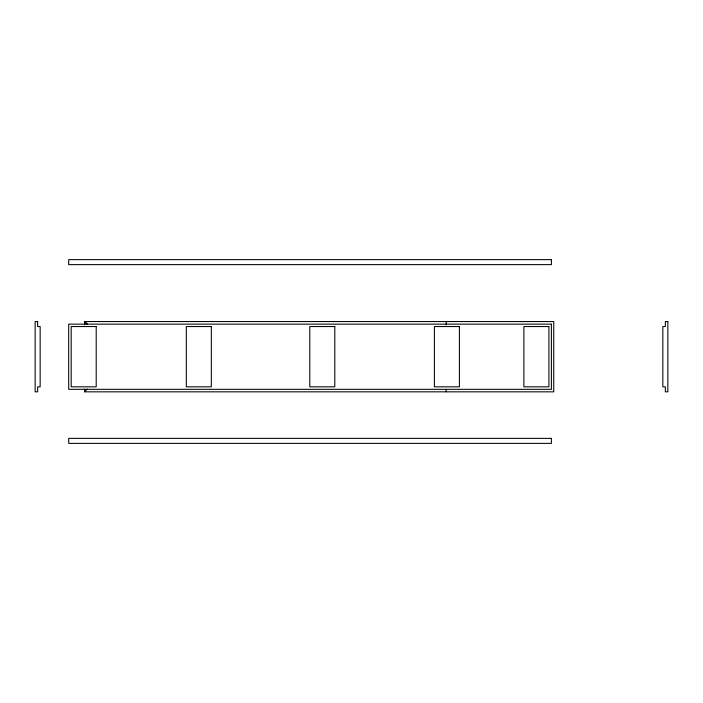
<?xml version="1.0" encoding="UTF-8"?>
<svg xmlns="http://www.w3.org/2000/svg" width="703" height="703" viewBox="0 0 703 703"><rect width="100%" height="100%" fill="white"/><g stroke="black" fill="none" stroke-linecap="round" stroke-linejoin="round"><path stroke-width="1.05" d="M84.527 324.848L84.527 321.552L553.744 321.552L553.744 391.826L84.527 391.826L87.277 389.075M446.203 321.552L446.203 324.848M446.203 389.638L446.203 391.826M84.527 389.075L84.527 391.826M551.398 259.627L68.692 259.627L68.692 264.627L551.398 264.627L551.398 259.627M37.654 321.552L35.15 321.552L35.15 391.826L37.654 391.826L37.654 386.826L40.15 386.826L40.15 326.552L37.654 326.552L37.654 321.552M667.85 321.552L665.346 321.552L665.346 326.552L662.85 326.552L662.85 386.826L665.346 386.826L665.346 391.826L667.85 391.826L667.85 321.552M551.398 324.153L68.692 324.153L68.692 389.33L551.398 389.33L551.398 324.153M96.206 326.552L71.188 326.552L71.188 386.826L96.206 386.826L96.206 326.552M211.331 326.552L186.313 326.552L186.313 386.826L211.331 386.826L211.331 326.552M334.804 326.552L309.795 326.552L309.795 386.826L334.804 386.826L334.804 326.552M459.41 326.552L434.401 326.552L434.401 386.826L459.41 386.826L459.41 326.552M548.902 326.552L523.884 326.552L523.884 386.826L548.902 386.826L548.902 326.552M551.398 438.373L68.692 438.373L68.692 443.373L551.398 443.373L551.398 438.373M87.374 324.303L84.624 321.552L87.277 324.303"/></g></svg>
